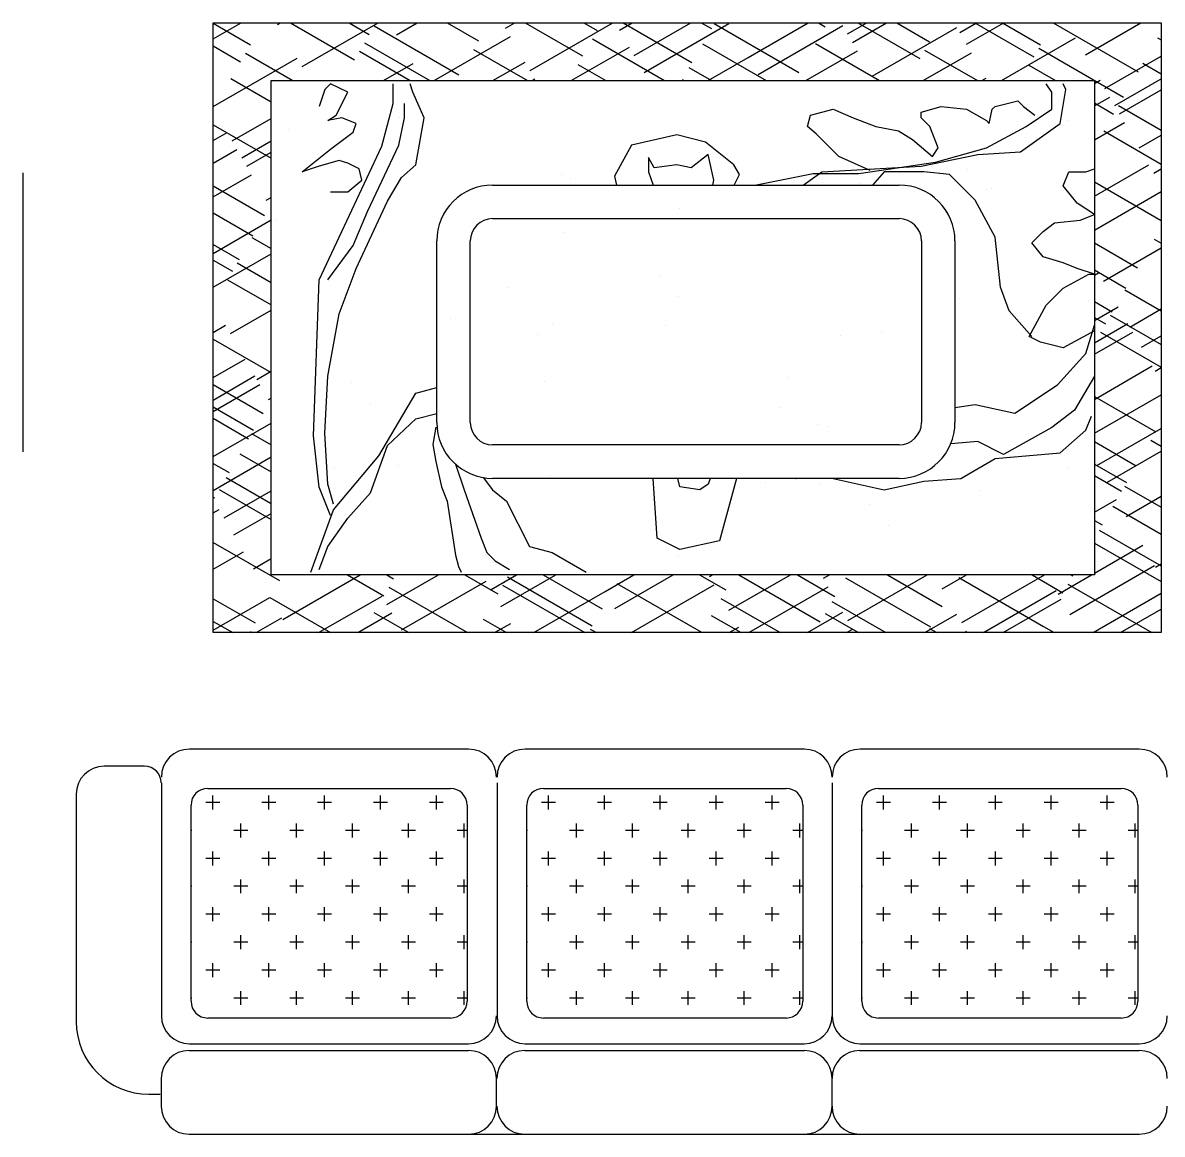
# Model space of a CAD drawing. Header units: inches. Extents: x 10.2 to 52.7, y 13.8 to 38.6.
# Drawn here: x 20.72 to 22.759, y 34.769 to 36.759 of the extents above; entities that cross this region are included whole.
import ezdxf

# ---------------------------------------------------------------- set-up
doc = ezdxf.new("R2010")
doc.units = ezdxf.units.IN
doc.header["$MEASUREMENT"] = 0
doc.layers.add('02', color=2, linetype='Continuous')
doc.layers.add('1', color=1, linetype='Continuous')

msp = doc.modelspace()

# ---------------------------------------------------------------- linework, layer by layer
at = {"layer": '02'}
for p, q in [((21.0604, 35.6674, -0.048), (21.0604, 36.7594, -0.048)), ((21.0604, 36.7594, -0.048), (22.7571, 36.7594, -0.048)), ((21.0604, 36.7305, -0.048), (21.1105, 36.7594, -0.048)), ((21.0604, 36.7586, -0.048), (21.127, 36.7201, -0.048)), ((21.1757, 36.7566, -0.048), (21.1805, 36.7594, -0.048)), ((21.1989, 36.7594, -0.048), (21.3135, 36.6932, -0.048)), ((21.2194, 36.6809, -0.048), (21.3555, 36.7594, -0.048)), ((21.3039, 36.7594, -0.048), (21.3398, 36.7387, -0.048)), ((21.3485, 36.7539, -0.048), (21.5001, 36.6664, -0.048)), ((21.3885, 36.7381, -0.048), (21.4255, 36.7594, -0.048)), ((21.4789, 36.7594, -0.048), (21.5351, 36.727, -0.048)), ((21.5838, 36.7498, -0.048), (21.6005, 36.7594, -0.048)), ((21.6189, 36.7594, -0.048), (21.7216, 36.7001, -0.048)), ((21.6275, 36.674, -0.048), (21.7755, 36.7594, -0.048)), ((21.7239, 36.7594, -0.048), (21.7479, 36.7456, -0.048)), ((21.7878, 36.7464, -0.048), (21.8105, 36.7594, -0.048)), ((21.7939, 36.7594, -0.048), (21.917, 36.6884, -0.048)), ((21.8141, 36.7009, -0.048), (21.9155, 36.7594, -0.048)), ((21.8316, 36.6706, -0.048), (21.9831, 36.7581, -0.048)), ((21.9339, 36.7594, -0.048), (21.952, 36.749, -0.048)), ((21.9572, 36.7581, -0.048), (22.1088, 36.6706, -0.048)), ((22.0181, 36.6975, -0.048), (22.1255, 36.7594, -0.048)), ((22.0356, 36.6671, -0.048), (22.1872, 36.7546, -0.048)), ((22.1439, 36.7594, -0.048), (22.156, 36.7524, -0.048)), ((22.1959, 36.7395, -0.048), (22.2305, 36.7594, -0.048)), ((22.2047, 36.7243, -0.048), (22.2655, 36.7594, -0.048)), ((22.2139, 36.7594, -0.048), (22.3251, 36.6953, -0.048)), ((22.2397, 36.6637, -0.048), (22.3912, 36.7512, -0.048)), ((22.2839, 36.7594, -0.048), (22.3426, 36.7256, -0.048)), ((22.3965, 36.7421, -0.048), (22.4265, 36.7594, -0.048)), ((22.4087, 36.7209, -0.048), (22.4755, 36.7594, -0.048)), ((22.4239, 36.7594, -0.048), (22.5291, 36.6987, -0.048)), ((22.4729, 36.7594, -0.048), (22.5414, 36.7199, -0.048)), ((22.5641, 36.7593, -0.048), (22.7157, 36.6718, -0.048)), ((22.6215, 36.7023, -0.048), (22.7205, 36.7594, -0.048)), ((22.7571, 36.7594, -0.048), (22.7571, 35.6674, -0.048)), ((21.4562, 36.6559, -0.048), (21.5925, 36.7346, -0.048)), ((21.7391, 36.7304, -0.048), (21.8682, 36.6559, -0.048)), ((22.4712, 36.6559, -0.048), (22.604, 36.7326, -0.048)), ((22.7507, 36.7324, -0.048), (22.7571, 36.7287, -0.048)), ((21.0604, 36.7181, -0.048), (21.1095, 36.6898, -0.048)), ((21.331, 36.7236, -0.048), (21.4482, 36.6559, -0.048)), ((21.5263, 36.7118, -0.048), (21.6232, 36.6559, -0.048)), ((21.7012, 36.6559, -0.048), (21.8053, 36.716, -0.048)), ((21.9362, 36.7217, -0.048), (22.0502, 36.6559, -0.048)), ((22.1212, 36.6559, -0.048), (22.2134, 36.7092, -0.048)), ((22.1385, 36.7221, -0.048), (22.2532, 36.6559, -0.048)), ((22.3338, 36.7104, -0.048), (22.4282, 36.6559, -0.048)), ((22.5379, 36.7138, -0.048), (22.6894, 36.6263, -0.048)), ((21.0604, 36.6093, -0.048), (21.2107, 36.696, -0.048)), ((21.1182, 36.705, -0.048), (21.2032, 36.6559, -0.048)), ((21.3223, 36.7084, -0.048), (21.4132, 36.6559, -0.048)), ((21.5612, 36.6559, -0.048), (21.6188, 36.6892, -0.048)), ((21.9462, 36.6559, -0.048), (22.0181, 36.6975, -0.048)), ((22.3312, 36.6559, -0.048), (22.4175, 36.7057, -0.048)), ((22.6565, 36.6417, -0.048), (22.7571, 36.6997, -0.048)), ((21.3652, 36.6559, -0.048), (21.4182, 36.6865, -0.048)), ((21.7129, 36.685, -0.048), (21.7632, 36.6559, -0.048)), ((21.9117, 36.6793, -0.048), (21.9522, 36.6559, -0.048)), ((22.5204, 36.6835, -0.048), (22.5682, 36.6559, -0.048)), ((22.7244, 36.687, -0.048), (22.7571, 36.6681, -0.048)), ((21.092, 36.6595, -0.048), (21.164, 36.6179, -0.048)), ((21.164, 35.771, -0.048), (21.164, 36.6559, -0.048)), ((21.164, 36.6559, -0.048), (22.6376, 36.6559, -0.048)), ((21.2706, 36.6503, -0.048), (21.2604, 36.6401, -0.048)), ((21.3011, 36.635, -0.048), (21.2706, 36.6503, -0.048)), ((21.3824, 36.6147, -0.048), (21.3824, 36.6503, -0.048)), ((21.418, 36.635, -0.048), (21.4129, 36.6503, -0.048)), ((21.6312, 36.6559, -0.048), (21.6363, 36.6589, -0.048)), ((21.7251, 36.6558, -0.048), (21.7251, 36.6558, -0.048)), ((21.8995, 36.6581, -0.048), (21.9032, 36.6559, -0.048)), ((22.4362, 36.6559, -0.048), (22.4437, 36.6603, -0.048)), ((22.5613, 36.635, -0.048), (22.5511, 36.6503, -0.048)), ((22.5867, 36.6401, -0.048), (22.5816, 36.6503, -0.048)), ((22.6376, 36.6509, -0.048), (22.6478, 36.6568, -0.048)), ((22.6376, 36.6559, -0.048), (22.6376, 35.771, -0.048)), ((22.674, 36.6114, -0.048), (22.7571, 36.6593, -0.048)), ((21.2604, 36.6401, -0.048), (21.2503, 36.6096, -0.048)), ((21.2808, 36.5943, -0.048), (21.3011, 36.635, -0.048)), ((21.4383, 36.5892, -0.048), (21.418, 36.635, -0.048)), ((22.5613, 36.6045, -0.048), (22.5613, 36.635, -0.048)), ((22.5765, 36.5791, -0.048), (22.5867, 36.6401, -0.048)), ((22.6828, 36.5962, -0.048), (22.7571, 36.6391, -0.048)), ((21.3621, 36.5384, -0.048), (21.3824, 36.6147, -0.048)), ((21.4027, 36.5892, -0.048), (21.4027, 36.6147, -0.048)), ((22.3275, 36.5994, -0.048), (22.3631, 36.6096, -0.048)), ((22.3631, 36.6096, -0.048), (22.4088, 36.6045, -0.048)), ((22.4546, 36.6045, -0.048), (22.4597, 36.6096, -0.048)), ((22.4597, 36.6096, -0.048), (22.5003, 36.6197, -0.048)), ((22.5003, 36.6197, -0.048), (22.5105, 36.6096, -0.048)), ((22.5105, 36.6096, -0.048), (22.5308, 36.5943, -0.048)), ((22.6376, 36.6105, -0.048), (22.6653, 36.6265, -0.048)), ((22.6376, 36.6159, -0.048), (22.6719, 36.596, -0.048)), ((22.6807, 36.6112, -0.048), (22.7571, 36.5671, -0.048)), ((21.0941, 36.5479, -0.048), (21.164, 36.5882, -0.048)), ((21.2655, 36.5842, -0.048), (21.2808, 36.5943, -0.048)), ((21.2909, 36.5892, -0.048), (21.2655, 36.5842, -0.048)), ((21.3163, 36.5791, -0.048), (21.2909, 36.5892, -0.048)), ((21.3926, 36.5404, -0.048), (21.4027, 36.5892, -0.048)), ((21.3938, 36.589, -0.048), (21.3938, 36.589, -0.048)), ((21.423, 36.5049, -0.048), (21.4383, 36.5892, -0.048)), ((22.1243, 36.574, -0.048), (22.1294, 36.5943, -0.048)), ((22.1294, 36.5943, -0.048), (22.17, 36.6045, -0.048)), ((22.17, 36.6045, -0.048), (22.2056, 36.5892, -0.048)), ((22.2056, 36.5892, -0.048), (22.2462, 36.574, -0.048)), ((22.3275, 36.5892, -0.048), (22.3275, 36.5994, -0.048)), ((22.3428, 36.574, -0.048), (22.3275, 36.5892, -0.048)), ((22.4088, 36.6045, -0.048), (22.4444, 36.5842, -0.048)), ((22.4495, 36.5791, -0.048), (22.4546, 36.6045, -0.048)), ((22.5156, 36.574, -0.048), (22.5613, 36.6045, -0.048)), ((21.0604, 36.5767, -0.048), (21.164, 36.5169, -0.048)), ((21.1958, 36.5686, -0.048), (21.1958, 36.5686, -0.048)), ((21.3112, 36.5638, -0.048), (21.3163, 36.5791, -0.048)), ((22.1395, 36.5608, -0.048), (22.1243, 36.574, -0.048)), ((22.2324, 36.5755, -0.048), (22.2324, 36.5755, -0.048)), ((22.2462, 36.574, -0.048), (22.2869, 36.5659, -0.048)), ((22.2869, 36.5659, -0.048), (22.3123, 36.5506, -0.048)), ((22.358, 36.5354, -0.048), (22.3428, 36.574, -0.048)), ((22.4444, 36.5842, -0.048), (22.4495, 36.5791, -0.048)), ((22.4444, 36.5354, -0.048), (22.5156, 36.574, -0.048)), ((22.5054, 36.5282, -0.048), (22.5765, 36.5791, -0.048)), ((22.59, 36.5852, -0.048), (22.59, 36.5852, -0.048)), ((22.6376, 36.5499, -0.048), (22.6915, 36.5811, -0.048)), ((21.0604, 36.5487, -0.048), (21.0854, 36.5631, -0.048)), ((21.1116, 36.5176, -0.048), (21.164, 36.5478, -0.048)), ((21.2706, 36.5333, -0.048), (21.3112, 36.5638, -0.048)), ((21.8905, 36.5587, -0.048), (21.8092, 36.5404, -0.048)), ((21.9414, 36.5455, -0.048), (21.8905, 36.5587, -0.048)), ((21.9922, 36.5049, -0.048), (21.9414, 36.5455, -0.048)), ((22.1802, 36.5201, -0.048), (22.1395, 36.5608, -0.048)), ((22.3123, 36.5506, -0.048), (22.3479, 36.5201, -0.048)), ((22.6544, 36.5657, -0.048), (22.7571, 36.5065, -0.048)), ((22.7178, 36.5356, -0.048), (22.7571, 36.5583, -0.048)), ((21.0604, 36.5082, -0.048), (21.1029, 36.5328, -0.048)), ((21.1204, 36.5024, -0.048), (21.164, 36.5276, -0.048)), ((21.2198, 36.4926, -0.048), (21.2706, 36.5333, -0.048)), ((21.2909, 36.3858, -0.048), (21.3621, 36.5384, -0.048)), ((21.3367, 36.4214, -0.048), (21.3926, 36.5404, -0.048)), ((21.8092, 36.5404, -0.048), (21.7787, 36.4845, -0.048)), ((22.3479, 36.5201, -0.048), (22.358, 36.5354, -0.048)), ((22.353, 36.5099, -0.048), (22.4444, 36.5354, -0.048)), ((22.4292, 36.5233, -0.048), (22.5054, 36.5282, -0.048)), ((21.2858, 36.513, -0.048), (21.2503, 36.5028, -0.048)), ((21.3011, 36.5079, -0.048), (21.2858, 36.513, -0.048)), ((21.3214, 36.4977, -0.048), (21.3011, 36.5079, -0.048)), ((21.3976, 36.4826, -0.048), (21.423, 36.5049, -0.048)), ((21.8499, 36.4998, -0.048), (21.8397, 36.5182, -0.048)), ((21.8397, 36.5182, -0.048), (21.8397, 36.4928, -0.048)), ((21.8905, 36.5049, -0.048), (21.8499, 36.4998, -0.048)), ((21.9159, 36.4998, -0.048), (21.8905, 36.5049, -0.048)), ((21.9464, 36.5233, -0.048), (21.9159, 36.4998, -0.048)), ((21.9566, 36.4775, -0.048), (21.9464, 36.5233, -0.048)), ((22.0023, 36.4877, -0.048), (21.9922, 36.5049, -0.048)), ((22.2361, 36.4947, -0.048), (22.1802, 36.5201, -0.048)), ((22.2158, 36.4896, -0.048), (22.353, 36.5099, -0.048)), ((22.3275, 36.5029, -0.048), (22.4292, 36.5233, -0.048)), ((22.6376, 36.4489, -0.048), (22.7353, 36.5053, -0.048)), ((20.7196, 36.4907, -0.048), (20.7196, 35.991, -0.048)), ((21.0604, 36.4476, -0.048), (21.1291, 36.4873, -0.048)), ((21.2503, 36.5028, -0.048), (21.2198, 36.4926, -0.048)), ((21.2979, 36.5008, -0.048), (21.2979, 36.5008, -0.048)), ((21.3265, 36.4774, -0.048), (21.3214, 36.4977, -0.048)), ((21.6832, 36.4882, -0.048), (21.6832, 36.4882, -0.048)), ((21.7787, 36.4845, -0.048), (21.7825, 36.4688, -0.048)), ((21.8397, 36.4928, -0.048), (21.8477, 36.4688, -0.048)), ((21.9929, 36.4688, -0.048), (22.0023, 36.4877, -0.048)), ((22.0299, 36.4688, -0.048), (22.1344, 36.4896, -0.048)), ((22.1162, 36.4688, -0.048), (22.1497, 36.4928, -0.048)), ((22.1344, 36.4896, -0.048), (22.2158, 36.4896, -0.048)), ((22.1497, 36.4928, -0.048), (22.3275, 36.5029, -0.048)), ((22.2615, 36.4928, -0.048), (22.2405, 36.4688, -0.048)), ((22.3326, 36.4928, -0.048), (22.2615, 36.4928, -0.048)), ((22.3784, 36.4877, -0.048), (22.3326, 36.4928, -0.048)), ((22.4241, 36.4419, -0.048), (22.3784, 36.4877, -0.048)), ((22.4102, 36.4974, -0.048), (22.4102, 36.4974, -0.048)), ((22.5816, 36.4672, -0.048), (22.5918, 36.4926, -0.048)), ((22.5918, 36.4926, -0.048), (22.6223, 36.4926, -0.048)), ((22.6223, 36.4926, -0.048), (22.6375, 36.4977, -0.048)), ((22.744, 36.4901, -0.048), (22.7571, 36.4977, -0.048)), ((21.0604, 36.4676, -0.048), (21.1525, 36.4144, -0.048)), ((21.3011, 36.457, -0.048), (21.3265, 36.4774, -0.048)), ((21.3722, 36.4398, -0.048), (21.3976, 36.4826, -0.048)), ((21.5606, 36.4688, -0.048), (22.2881, 36.4688, -0.048)), ((21.6996, 36.4801, -0.048), (21.6996, 36.4801, -0.048)), ((21.9547, 36.4688, -0.048), (21.9566, 36.4775, -0.048)), ((22.0686, 36.4756, -0.048), (22.0686, 36.4756, -0.048)), ((22.2187, 36.4714, -0.048), (22.2187, 36.4714, -0.048)), ((22.607, 36.4367, -0.048), (22.5816, 36.4672, -0.048)), ((22.6376, 36.4744, -0.048), (22.7571, 36.4054, -0.048)), ((21.1554, 36.4418, -0.048), (21.164, 36.4468, -0.048)), ((21.2706, 36.457, -0.048), (21.3011, 36.457, -0.048)), ((22.444, 36.4605, -0.048), (22.444, 36.4605, -0.048)), ((22.454, 36.463, -0.048), (22.454, 36.463, -0.048)), ((22.6376, 36.3883, -0.048), (22.7571, 36.4572, -0.048)), ((21.3163, 36.3197, -0.048), (21.3722, 36.4398, -0.048)), ((21.8946, 36.4275, -0.048), (21.8946, 36.4275, -0.048)), ((22.4597, 36.3758, -0.048), (22.4241, 36.4419, -0.048)), ((22.6375, 36.4163, -0.048), (22.607, 36.4367, -0.048)), ((21.0604, 36.4191, -0.048), (21.1315, 36.378, -0.048)), ((21.0604, 36.3466, -0.048), (21.164, 36.4064, -0.048)), ((21.1744, 36.406, -0.048), (21.1744, 36.406, -0.048)), ((21.3112, 36.3604, -0.048), (21.3367, 36.4214, -0.048)), ((21.5606, 36.4088, -0.048), (22.2881, 36.4088, -0.048)), ((22.5664, 36.4011, -0.048), (22.6121, 36.4062, -0.048)), ((22.6121, 36.4062, -0.048), (22.6375, 36.4163, -0.048)), ((22.6375, 36.4163, -0.048), (22.6375, 36.4163, -0.048)), ((21.2503, 36.2994, -0.048), (21.2909, 36.3858, -0.048)), ((21.6894, 36.3842, -0.048), (21.6894, 36.3842, -0.048)), ((22.5257, 36.3655, -0.048), (22.546, 36.3858, -0.048)), ((22.546, 36.3858, -0.048), (22.5664, 36.4011, -0.048)), ((21.0604, 36.3625, -0.048), (21.107, 36.3356, -0.048)), ((21.1298, 36.375, -0.048), (21.164, 36.3553, -0.048)), ((21.4606, 36.0437, -0.048), (21.4606, 36.3688, -0.048)), ((21.5206, 36.0437, -0.048), (21.5206, 36.3688, -0.048)), ((22.3281, 36.3688, -0.048), (22.3281, 36.0437, -0.048)), ((22.3881, 36.3688, -0.048), (22.3881, 36.0437, -0.048)), ((22.4698, 36.2862, -0.048), (22.4597, 36.3758, -0.048)), ((22.546, 36.3401, -0.048), (22.5257, 36.3655, -0.048)), ((22.6376, 36.3653, -0.048), (22.715, 36.3206, -0.048)), ((22.7447, 36.3721, -0.048), (22.7571, 36.365, -0.048)), ((21.0604, 36.286, -0.048), (21.164, 36.3457, -0.048)), ((21.2655, 36.2994, -0.048), (21.3112, 36.3604, -0.048)), ((22.6537, 36.2965, -0.048), (22.7571, 36.3562, -0.048)), ((21.0604, 36.3342, -0.048), (21.0948, 36.3144, -0.048)), ((21.1035, 36.3295, -0.048), (21.164, 36.2946, -0.048)), ((22.5816, 36.3299, -0.048), (22.546, 36.3401, -0.048)), ((22.607, 36.3197, -0.048), (22.5816, 36.3299, -0.048)), ((21.2858, 36.2384, -0.048), (21.3163, 36.3197, -0.048)), ((21.859, 36.3061, -0.048), (21.859, 36.3061, -0.048)), ((22.5816, 36.2841, -0.048), (22.6274, 36.3096, -0.048)), ((22.6375, 36.3096, -0.048), (22.607, 36.3197, -0.048)), ((22.6274, 36.3096, -0.048), (22.6375, 36.3096, -0.048)), ((22.6376, 36.3168, -0.048), (22.694, 36.2842, -0.048)), ((22.6376, 36.3074, -0.048), (22.645, 36.3117, -0.048)), ((21.086, 36.2992, -0.048), (21.164, 36.2542, -0.048)), ((21.2401, 36.0197, -0.048), (21.2503, 36.2994, -0.048)), ((21.5872, 36.2854, -0.048), (21.5872, 36.2854, -0.048)), ((22.4851, 36.2435, -0.048), (22.4698, 36.2862, -0.048)), ((22.5511, 36.2536, -0.048), (22.5816, 36.2841, -0.048)), ((22.6922, 36.2812, -0.048), (22.7571, 36.2438, -0.048)), ((21.8928, 36.2692, -0.048), (21.8928, 36.2692, -0.048)), ((22.3954, 36.266, -0.048), (22.3954, 36.266, -0.048)), ((22.6264, 36.2615, -0.048), (22.6264, 36.2615, -0.048)), ((22.6376, 36.2602, -0.048), (22.6695, 36.2418, -0.048)), ((21.0913, 36.2028, -0.048), (21.164, 36.2447, -0.048)), ((22.5257, 36.1977, -0.048), (22.4851, 36.2435, -0.048)), ((22.5206, 36.1977, -0.048), (22.5511, 36.2536, -0.048)), ((22.6376, 36.2266, -0.048), (22.68, 36.2511, -0.048)), ((22.701, 36.2147, -0.048), (22.7571, 36.2471, -0.048)), ((21.2655, 36.1265, -0.048), (21.2858, 36.2384, -0.048)), ((21.4854, 36.2303, -0.048), (21.4854, 36.2303, -0.048)), ((21.6679, 36.2216, -0.048), (21.6679, 36.2216, -0.048)), ((22.6376, 36.2319, -0.048), (22.6572, 36.2206, -0.048)), ((22.6376, 36.1862, -0.048), (22.6975, 36.2208, -0.048)), ((22.666, 36.2357, -0.048), (22.7571, 36.1831, -0.048)), ((21.0604, 36.2051, -0.048), (21.0826, 36.2179, -0.048)), ((21.6409, 36.2011, -0.048), (21.6409, 36.2011, -0.048)), ((21.8707, 36.2177, -0.048), (21.8707, 36.2177, -0.048)), ((22.1829, 36.1998, -0.048), (22.1829, 36.1998, -0.048)), ((22.2561, 36.2051, -0.048), (22.2561, 36.2051, -0.048)), ((22.6375, 36.2079, -0.048), (22.5816, 36.1774, -0.048)), ((22.6223, 36.1672, -0.048), (22.6375, 36.218, -0.048)), ((22.6376, 36.166, -0.048), (22.7062, 36.2056, -0.048)), ((22.6485, 36.2054, -0.048), (22.7571, 36.1427, -0.048)), ((21.0604, 36.1928, -0.048), (21.164, 36.133, -0.048)), ((22.541, 36.1875, -0.048), (22.5206, 36.1977, -0.048)), ((22.5816, 36.1774, -0.048), (22.541, 36.1875, -0.048)), ((22.722, 36.1783, -0.048), (22.7571, 36.1986, -0.048)), ((22.5715, 36.1113, -0.048), (22.6223, 36.1672, -0.048)), ((21.0604, 36.1243, -0.048), (21.1176, 36.1573, -0.048)), ((22.6376, 36.0851, -0.048), (22.7412, 36.145, -0.048)), ((22.7465, 36.1359, -0.048), (22.7571, 36.142, -0.048)), ((21.0604, 36.0839, -0.048), (21.1351, 36.127, -0.048)), ((21.1386, 36.1209, -0.048), (21.164, 36.1356, -0.048)), ((21.2604, 36.0248, -0.048), (21.2655, 36.1265, -0.048)), ((21.6542, 36.1175, -0.048), (21.6542, 36.1175, -0.048)), ((22.088, 36.1239, -0.048), (22.088, 36.1239, -0.048)), ((22.6375, 36.1265, -0.048), (22.6019, 36.0655, -0.048)), ((21.0604, 36.1119, -0.048), (21.1501, 36.0601, -0.048)), ((21.0604, 36.0637, -0.048), (21.1438, 36.1118, -0.048)), ((21.3079, 36.1148, -0.048), (21.3079, 36.1148, -0.048)), ((21.423, 36.0961, -0.048), (21.4606, 36.1061, -0.048)), ((22.4952, 36.0604, -0.048), (22.5715, 36.1113, -0.048)), ((21.1596, 36.0846, -0.048), (21.164, 36.0871, -0.048)), ((21.3417, 36.0779, -0.048), (21.3417, 36.0779, -0.048)), ((21.357, 35.9841, -0.048), (21.423, 36.0961, -0.048)), ((22.6376, 36.0245, -0.048), (22.7571, 36.0935, -0.048)), ((22.6376, 36.0905, -0.048), (22.7475, 36.027, -0.048)), ((21.0604, 36.0715, -0.048), (21.1326, 36.0298, -0.048)), ((21.423, 36.0504, -0.048), (21.4606, 36.0598, -0.048)), ((22.0752, 36.0702, -0.048), (22.0752, 36.0702, -0.048)), ((22.3881, 36.0708, -0.048), (22.4241, 36.0758, -0.048)), ((22.4241, 36.0758, -0.048), (22.4952, 36.0604, -0.048)), ((22.6019, 36.0655, -0.048), (22.5613, 36.035, -0.048)), ((21.0604, 36.0513, -0.048), (21.1238, 36.0147, -0.048)), ((21.0604, 35.9828, -0.048), (21.164, 36.0426, -0.048)), ((21.3722, 36.0025, -0.048), (21.423, 36.0504, -0.048)), ((22.1417, 36.0396, -0.048), (22.1417, 36.0396, -0.048)), ((22.1615, 36.0372, -0.048), (22.1615, 36.0372, -0.048)), ((22.6223, 36.0299, -0.048), (22.6324, 36.0553, -0.048)), ((21.1291, 36.0238, -0.048), (21.164, 36.0036, -0.048)), ((21.2503, 35.9282, -0.048), (21.2401, 36.0197, -0.048)), ((21.2655, 35.9333, -0.048), (21.2604, 36.0248, -0.048)), ((21.4586, 36.0351, -0.048), (21.4535, 36.0046, -0.048)), ((22.5613, 36.035, -0.048), (22.4749, 35.9862, -0.048)), ((22.5765, 35.9892, -0.048), (22.6223, 36.0299, -0.048)), ((22.6422, 35.9666, -0.048), (22.7571, 36.0329, -0.048)), ((21.3417, 35.918, -0.048), (21.3722, 36.0025, -0.048)), ((21.4535, 36.0046, -0.048), (21.4586, 35.9741, -0.048)), ((22.2881, 36.0037, -0.048), (21.5606, 36.0037, -0.048)), ((22.4292, 36.0097, -0.048), (22.3806, 36.0056, -0.048)), ((22.4749, 35.9862, -0.048), (22.4292, 36.0097, -0.048)), ((22.6376, 36.0096, -0.048), (22.7125, 35.9664, -0.048)), ((22.7388, 36.0118, -0.048), (22.7571, 36.0013, -0.048)), ((21.0604, 35.9222, -0.048), (21.164, 35.982, -0.048)), ((21.1081, 35.9874, -0.048), (21.164, 35.9551, -0.048)), ((21.2757, 35.8875, -0.048), (21.357, 35.9841, -0.048)), ((22.3987, 35.9436, -0.048), (22.4597, 35.9792, -0.048)), ((22.4597, 35.9792, -0.048), (22.5765, 35.9892, -0.048)), ((22.6597, 35.9362, -0.048), (22.7571, 35.9925, -0.048)), ((21.0604, 35.9705, -0.048), (21.0888, 35.9541, -0.048)), ((21.2784, 35.9606, -0.048), (21.2784, 35.9606, -0.048)), ((21.3926, 35.9662, -0.048), (21.3926, 35.9662, -0.048)), ((21.4586, 35.9741, -0.048), (21.4688, 35.9283, -0.048)), ((21.4942, 35.969, -0.048), (21.5094, 35.9232, -0.048)), ((22.5888, 35.9624, -0.048), (22.5888, 35.9624, -0.048)), ((22.6376, 35.9692, -0.048), (22.695, 35.9361, -0.048)), ((21.0836, 35.945, -0.048), (21.164, 35.8986, -0.048)), ((21.5439, 35.9451, -0.048), (21.5602, 35.9232, -0.048)), ((22.2881, 35.9437, -0.048), (21.5606, 35.9437, -0.048)), ((21.6638, 35.948, -0.048), (21.6638, 35.948, -0.048)), ((21.855, 35.8367, -0.048), (21.8479, 35.9437, -0.048)), ((21.8956, 35.9283, -0.048), (21.8918, 35.9437, -0.048)), ((21.9498, 35.9437, -0.048), (21.9464, 35.9334, -0.048)), ((21.9972, 35.9436, -0.048), (21.9668, 35.8316, -0.048)), ((21.9972, 35.9437, -0.048), (21.9972, 35.9436, -0.048)), ((22.0491, 35.9354, -0.048), (22.0491, 35.9354, -0.048)), ((22.1035, 35.9437, -0.048), (22.104, 35.9436, -0.048)), ((22.17, 35.9436, -0.048), (22.2615, 35.9232, -0.048)), ((22.2615, 35.9232, -0.048), (22.3326, 35.9385, -0.048)), ((22.3326, 35.9385, -0.048), (22.3987, 35.9436, -0.048)), ((22.6376, 35.949, -0.048), (22.6863, 35.9209, -0.048)), ((21.0713, 35.9237, -0.048), (21.164, 35.8703, -0.048)), ((21.0798, 35.8728, -0.048), (21.164, 35.9214, -0.048)), ((21.2706, 35.8773, -0.048), (21.2503, 35.9282, -0.048)), ((21.2757, 35.8977, -0.048), (21.2655, 35.9333, -0.048)), ((21.3011, 35.8723, -0.048), (21.3417, 35.918, -0.048)), ((21.4688, 35.9283, -0.048), (21.4789, 35.9029, -0.048)), ((21.5094, 35.9232, -0.048), (21.5399, 35.8367, -0.048)), ((21.5602, 35.9232, -0.048), (21.5856, 35.9029, -0.048)), ((21.9312, 35.9232, -0.048), (21.8956, 35.9283, -0.048)), ((21.9464, 35.9334, -0.048), (21.9312, 35.9232, -0.048)), ((22.1478, 35.9331, -0.048), (22.1478, 35.9331, -0.048)), ((22.4345, 35.9228, -0.048), (22.4345, 35.9228, -0.048)), ((22.6915, 35.93, -0.048), (22.7571, 35.8922, -0.048)), ((21.0604, 35.9099, -0.048), (21.0626, 35.9086, -0.048)), ((21.4789, 35.9029, -0.048), (21.4942, 35.8062, -0.048)), ((21.5856, 35.9029, -0.048), (21.6263, 35.8214, -0.048)), ((22.2347, 35.8962, -0.048), (22.2347, 35.8962, -0.048)), ((22.6376, 35.8831, -0.048), (22.6772, 35.9059, -0.048)), ((22.6705, 35.8936, -0.048), (22.7571, 35.8437, -0.048)), ((22.6947, 35.8756, -0.048), (22.7571, 35.9116, -0.048)), ((21.0604, 35.8818, -0.048), (21.071, 35.8879, -0.048)), ((21.0973, 35.8425, -0.048), (21.164, 35.881, -0.048)), ((21.235, 35.7757, -0.048), (21.2757, 35.8875, -0.048)), ((21.5241, 35.8789, -0.048), (21.5241, 35.8789, -0.048)), ((21.2655, 35.8214, -0.048), (21.3011, 35.8723, -0.048)), ((22.2684, 35.8593, -0.048), (22.2684, 35.8593, -0.048)), ((22.6376, 35.8682, -0.048), (22.6513, 35.8603, -0.048)), ((21.5399, 35.8367, -0.048), (21.5501, 35.8112, -0.048)), ((21.6185, 35.8458, -0.048), (21.6185, 35.8458, -0.048)), ((21.8956, 35.8163, -0.048), (21.855, 35.8367, -0.048)), ((21.9668, 35.8316, -0.048), (21.8956, 35.8163, -0.048)), ((22.646, 35.8512, -0.048), (22.7571, 35.7871, -0.048)), ((21.0604, 35.829, -0.048), (21.1791, 35.7605, -0.048)), ((21.0604, 35.7808, -0.048), (21.1148, 35.8122, -0.048)), ((21.2503, 35.7807, -0.048), (21.2655, 35.8214, -0.048)), ((21.5501, 35.8112, -0.048), (21.5653, 35.796, -0.048)), ((21.6263, 35.8214, -0.048), (21.667, 35.8112, -0.048)), ((21.667, 35.8112, -0.048), (21.7279, 35.7757, -0.048)), ((22.6376, 35.8278, -0.048), (22.7571, 35.7588, -0.048)), ((22.6376, 35.774, -0.048), (22.7244, 35.8241, -0.048)), ((21.1323, 35.7818, -0.048), (21.164, 35.8001, -0.048)), ((21.4942, 35.8062, -0.048), (21.4993, 35.7858, -0.048)), ((21.5653, 35.796, -0.048), (21.5907, 35.7807, -0.048)), ((21.8934, 35.8047, -0.048), (21.8934, 35.8047, -0.048)), ((22.6376, 35.771, -0.048), (21.164, 35.771, -0.048)), ((21.1848, 35.6909, -0.048), (21.3234, 35.771, -0.048)), ((21.301, 35.771, -0.048), (21.3657, 35.7336, -0.048)), ((21.371, 35.771, -0.048), (21.3832, 35.7639, -0.048)), ((21.3713, 35.7178, -0.048), (21.4634, 35.771, -0.048)), ((21.4993, 35.7858, -0.048), (21.5043, 35.7757, -0.048)), ((21.511, 35.771, -0.048), (21.5698, 35.737, -0.048)), ((21.5579, 35.7447, -0.048), (21.6034, 35.771, -0.048)), ((21.5754, 35.7144, -0.048), (21.6734, 35.771, -0.048)), ((21.651, 35.771, -0.048), (21.7563, 35.7101, -0.048)), ((21.7619, 35.7412, -0.048), (21.8134, 35.771, -0.048)), ((21.7794, 35.7109, -0.048), (21.8834, 35.771, -0.048)), ((21.791, 35.771, -0.048), (21.7913, 35.7708, -0.048)), ((21.931, 35.771, -0.048), (21.9779, 35.7439, -0.048)), ((21.9485, 35.7681, -0.048), (21.9534, 35.771, -0.048)), ((21.9835, 35.7075, -0.048), (22.0934, 35.771, -0.048)), ((22.001, 35.771, -0.048), (22.1469, 35.6867, -0.048)), ((22.106, 35.771, -0.048), (22.1732, 35.7322, -0.048)), ((22.1525, 35.7647, -0.048), (22.1634, 35.771, -0.048)), ((22.1963, 35.6889, -0.048), (22.3384, 35.771, -0.048)), ((22.267, 35.771, -0.048), (22.365, 35.7144, -0.048)), ((22.3653, 35.7461, -0.048), (22.4084, 35.771, -0.048)), ((22.4003, 35.6855, -0.048), (22.5484, 35.771, -0.048)), ((22.526, 35.771, -0.048), (22.5813, 35.739, -0.048)), ((22.5729, 35.7366, -0.048), (22.6324, 35.771, -0.048)), ((22.5939, 35.7002, -0.048), (22.7454, 35.7877, -0.048)), ((22.596, 35.771, -0.048), (22.5988, 35.7693, -0.048)), ((22.7472, 35.7847, -0.048), (22.7571, 35.7904, -0.048)), ((21.3976, 35.6723, -0.048), (21.5491, 35.7598, -0.048)), ((21.5785, 35.7522, -0.048), (21.7253, 35.6674, -0.048)), ((21.5873, 35.7673, -0.048), (21.7388, 35.6798, -0.048)), ((21.7826, 35.7556, -0.048), (21.9341, 35.6681, -0.048)), ((21.8091, 35.6674, -0.048), (21.9572, 35.753, -0.048)), ((22.1924, 35.7655, -0.048), (22.344, 35.678, -0.048)), ((22.3947, 35.7659, -0.048), (22.5463, 35.6784, -0.048)), ((22.59, 35.7542, -0.048), (22.7403, 35.6674, -0.048)), ((21.0604, 35.6717, -0.048), (21.162, 35.7303, -0.048)), ((21.1616, 35.7302, -0.048), (21.2703, 35.6674, -0.048)), ((21.2491, 35.6674, -0.048), (21.3626, 35.7329, -0.048)), ((21.3745, 35.7487, -0.048), (21.5153, 35.6674, -0.048)), ((21.6341, 35.6674, -0.048), (21.7619, 35.7412, -0.048)), ((22.0191, 35.6674, -0.048), (22.1613, 35.7495, -0.048)), ((22.4391, 35.6674, -0.048), (22.5694, 35.7427, -0.048)), ((22.6351, 35.6674, -0.048), (22.7571, 35.7379, -0.048)), ((21.0604, 35.728, -0.048), (21.1354, 35.6847, -0.048)), ((21.9691, 35.7287, -0.048), (22.0753, 35.6674, -0.048)), ((22.1679, 35.7231, -0.048), (22.2643, 35.6674, -0.048)), ((22.4741, 35.6674, -0.048), (22.5781, 35.7275, -0.048)), ((22.6841, 35.6674, -0.048), (22.7571, 35.7096, -0.048)), ((21.1371, 35.6674, -0.048), (21.183, 35.6939, -0.048)), ((21.3191, 35.6674, -0.048), (21.3801, 35.7026, -0.048)), ((21.3482, 35.7033, -0.048), (21.4103, 35.6674, -0.048)), ((21.5435, 35.6916, -0.048), (21.5853, 35.6674, -0.048)), ((21.9516, 35.6984, -0.048), (22.0053, 35.6674, -0.048)), ((22.1241, 35.6674, -0.048), (22.1875, 35.7041, -0.048)), ((22.1557, 35.7019, -0.048), (22.2153, 35.6674, -0.048)), ((22.3341, 35.6674, -0.048), (22.3916, 35.7006, -0.048)), ((21.0604, 35.6876, -0.048), (21.0953, 35.6674, -0.048)), ((21.1266, 35.6695, -0.048), (21.1303, 35.6674, -0.048)), ((21.5641, 35.6674, -0.048), (21.5929, 35.684, -0.048)), ((21.7353, 35.6738, -0.048), (21.7463, 35.6674, -0.048)), ((21.9841, 35.6674, -0.048), (22.001, 35.6772, -0.048)), ((22.1941, 35.6674, -0.048), (22.205, 35.6737, -0.048)), ((22.3422, 35.675, -0.048), (22.3553, 35.6674, -0.048)), ((22.4041, 35.6674, -0.048), (22.4091, 35.6703, -0.048)), ((22.5463, 35.6784, -0.048), (22.5653, 35.6674, -0.048)), ((22.7571, 35.6674, -0.048), (21.0604, 35.6674, -0.048)), ((21.5174, 35.4589, -0.048), (21.0177, 35.4589, -0.048)), ((22.1182, 35.4589, -0.048), (21.6185, 35.4589, -0.048)), ((22.718, 35.4589, -0.048), (22.2182, 35.4589, -0.048)), ((20.9375, 35.4282, -0.048), (20.8652, 35.4282, -0.048)), ((20.9677, 35.3982, -0.048), (20.9677, 34.9814, -0.048)), ((21.0507, 35.3885, -0.048), (21.485, 35.3885, -0.048)), ((21.5685, 35.3982, -0.048), (21.5685, 34.9814, -0.048)), ((21.6515, 35.3885, -0.048), (22.0858, 35.3885, -0.048)), ((22.1682, 35.3982, -0.048), (22.1682, 34.9814, -0.048)), ((22.2512, 35.3885, -0.048), (22.6855, 35.3885, -0.048)), ((20.8152, 35.3782, -0.048), (20.8152, 34.971, -0.048)), ((21.0207, 35.0074, -0.048), (21.0207, 35.3585, -0.048)), ((21.515, 35.3585, -0.048), (21.515, 35.0074, -0.048)), ((21.6215, 35.0074, -0.048), (21.6215, 35.3585, -0.048)), ((22.1158, 35.3585, -0.048), (22.1158, 35.0074, -0.048)), ((22.2212, 35.0074, -0.048), (22.2212, 35.3585, -0.048)), ((22.7155, 35.3585, -0.048), (22.7155, 35.0074, -0.048)), ((21.485, 34.9774, -0.048), (21.0507, 34.9774, -0.048)), ((22.0858, 34.9774, -0.048), (21.6515, 34.9774, -0.048)), ((22.6855, 34.9774, -0.048), (22.2512, 34.9774, -0.048)), ((21.0174, 34.9193, -0.048), (21.5174, 34.9193, -0.048)), ((21.0177, 34.9314, -0.048), (21.5174, 34.9314, -0.048)), ((21.6182, 34.9193, -0.048), (22.1182, 34.9193, -0.048)), ((21.6185, 34.9314, -0.048), (22.1182, 34.9314, -0.048)), ((22.218, 34.9193, -0.048), (22.718, 34.9193, -0.048)), ((22.2182, 34.9314, -0.048), (22.718, 34.9314, -0.048)), ((20.9674, 34.8693, -0.048), (20.9674, 34.8193, -0.048)), ((21.5674, 34.8193, -0.048), (21.5674, 34.8693, -0.048)), ((22.1682, 34.8193, -0.048), (22.1682, 34.8693, -0.048)), ((20.9452, 34.841, -0.048), (20.9652, 34.841, -0.048)), ((21.0174, 34.7693, -0.048), (22.718, 34.7693, -0.048))]:
    msp.add_line(p, q, dxfattribs=at)
for centre, radius, start, end in [((21.5606, 36.3688, -0.048), 0.1, 90, 180), ((22.2881, 36.3688, -0.048), 0.1, 0, 90), ((21.5606, 36.3688, -0.048), 0.04, 90, 180), ((22.2881, 36.3688, -0.048), 0.04, 0, 90), ((21.5606, 36.0437, -0.048), 0.1, 180, 270), ((21.5606, 36.0437, -0.048), 0.04, 180, 270), ((22.2881, 36.0437, -0.048), 0.1, 270, 0), ((22.2881, 36.0437, -0.048), 0.04, 270, 0), ((21.0177, 35.4089, -0.048), 0.05, 90, 180), ((21.5174, 35.4089, -0.048), 0.05, 0, 90), ((21.6185, 35.4089, -0.048), 0.05, 90, 180), ((22.1182, 35.4089, -0.048), 0.05, 0, 90), ((22.2182, 35.4089, -0.048), 0.05, 90, 180), ((22.718, 35.4089, -0.048), 0.05, 0, 90), ((20.8652, 35.3782, -0.048), 0.05, 90, 180), ((20.9375, 35.3982, -0.048), 0.03, 0, 90), ((21.0507, 35.3585, -0.048), 0.03, 90, 180), ((21.485, 35.3585, -0.048), 0.03, 0, 90), ((21.6515, 35.3585, -0.048), 0.03, 90, 180), ((22.0858, 35.3585, -0.048), 0.03, 0, 90), ((22.2512, 35.3585, -0.048), 0.03, 90, 180), ((22.6855, 35.3585, -0.048), 0.03, 0, 90), ((21.0507, 35.0074, -0.048), 0.03, 180, 270), ((21.485, 35.0074, -0.048), 0.03, 270, 0), ((21.6515, 35.0074, -0.048), 0.03, 180, 270), ((22.0858, 35.0074, -0.048), 0.03, 270, 0), ((22.2512, 35.0074, -0.048), 0.03, 180, 270), ((22.6855, 35.0074, -0.048), 0.03, 270, 0), ((21.0177, 34.9814, -0.048), 0.05, 180, 270), ((21.5174, 34.9814, -0.048), 0.05, 270, 0), ((21.6185, 34.9814, -0.048), 0.05, 180, 270), ((22.1182, 34.9814, -0.048), 0.05, 270, 0), ((22.2182, 34.9814, -0.048), 0.05, 180, 270), ((22.718, 34.9814, -0.048), 0.05, 270, 0), ((20.9452, 34.971, -0.048), 0.13, 180, 270), ((21.0174, 34.8693, -0.048), 0.05, 90, 180), ((21.5174, 34.8693, -0.048), 0.05, 0, 90), ((21.6182, 34.8693, -0.048), 0.05, 90, 180), ((22.1182, 34.8693, -0.048), 0.05, 0, 90), ((22.218, 34.8693, -0.048), 0.05, 90, 180), ((22.718, 34.8693, -0.048), 0.05, 0, 90), ((21.0174, 34.8193, -0.048), 0.05, 180, 270), ((21.5174, 34.8193, -0.048), 0.05, 270, 0), ((21.6182, 34.8193, -0.048), 0.05, 180, 270), ((22.1182, 34.8193, -0.048), 0.05, 270, 0), ((22.218, 34.8193, -0.048), 0.05, 180, 270), ((22.718, 34.8193, -0.048), 0.05, 270, 0)]:
    msp.add_arc(centre, radius, start, end, dxfattribs=at)
at = {"layer": '1'}
for p, q in [((21.0723, 35.3632, -0.048), (21.0473, 35.3632, -0.048)), ((21.0598, 35.3507, -0.048), (21.0598, 35.3757, -0.048)), ((21.1723, 35.3632, -0.048), (21.1473, 35.3632, -0.048)), ((21.1598, 35.3507, -0.048), (21.1598, 35.3757, -0.048)), ((21.2723, 35.3632, -0.048), (21.2473, 35.3632, -0.048)), ((21.2598, 35.3507, -0.048), (21.2598, 35.3757, -0.048)), ((21.3723, 35.3632, -0.048), (21.3473, 35.3632, -0.048)), ((21.3598, 35.3507, -0.048), (21.3598, 35.3757, -0.048)), ((21.4723, 35.3632, -0.048), (21.4473, 35.3632, -0.048)), ((21.4598, 35.3507, -0.048), (21.4598, 35.3757, -0.048)), ((21.6731, 35.3632, -0.048), (21.6481, 35.3632, -0.048)), ((21.6606, 35.3507, -0.048), (21.6606, 35.3757, -0.048)), ((21.7731, 35.3632, -0.048), (21.7481, 35.3632, -0.048)), ((21.7606, 35.3507, -0.048), (21.7606, 35.3757, -0.048)), ((21.8731, 35.3632, -0.048), (21.8481, 35.3632, -0.048)), ((21.8606, 35.3507, -0.048), (21.8606, 35.3757, -0.048)), ((21.9731, 35.3632, -0.048), (21.9481, 35.3632, -0.048)), ((21.9606, 35.3507, -0.048), (21.9606, 35.3757, -0.048)), ((22.0731, 35.3632, -0.048), (22.0481, 35.3632, -0.048)), ((22.0606, 35.3507, -0.048), (22.0606, 35.3757, -0.048)), ((22.2728, 35.3632, -0.048), (22.2478, 35.3632, -0.048)), ((22.2603, 35.3507, -0.048), (22.2603, 35.3757, -0.048)), ((22.3728, 35.3632, -0.048), (22.3478, 35.3632, -0.048)), ((22.3603, 35.3507, -0.048), (22.3603, 35.3757, -0.048)), ((22.4728, 35.3632, -0.048), (22.4478, 35.3632, -0.048)), ((22.4603, 35.3507, -0.048), (22.4603, 35.3757, -0.048)), ((22.5728, 35.3632, -0.048), (22.5478, 35.3632, -0.048)), ((22.5603, 35.3507, -0.048), (22.5603, 35.3757, -0.048)), ((22.6728, 35.3632, -0.048), (22.6478, 35.3632, -0.048)), ((22.6603, 35.3507, -0.048), (22.6603, 35.3757, -0.048)), ((21.1098, 35.3007, -0.048), (21.1098, 35.3257, -0.048)), ((21.2098, 35.3007, -0.048), (21.2098, 35.3257, -0.048)), ((21.3098, 35.3007, -0.048), (21.3098, 35.3257, -0.048)), ((21.4098, 35.3007, -0.048), (21.4098, 35.3257, -0.048)), ((21.5098, 35.3007, -0.048), (21.5098, 35.3257, -0.048)), ((21.7106, 35.3007, -0.048), (21.7106, 35.3257, -0.048)), ((21.8106, 35.3007, -0.048), (21.8106, 35.3257, -0.048)), ((21.9106, 35.3007, -0.048), (21.9106, 35.3257, -0.048)), ((22.0106, 35.3007, -0.048), (22.0106, 35.3257, -0.048)), ((22.1106, 35.3007, -0.048), (22.1106, 35.3257, -0.048)), ((22.3103, 35.3007, -0.048), (22.3103, 35.3257, -0.048)), ((22.4103, 35.3007, -0.048), (22.4103, 35.3257, -0.048)), ((22.5103, 35.3007, -0.048), (22.5103, 35.3257, -0.048)), ((22.6103, 35.3007, -0.048), (22.6103, 35.3257, -0.048)), ((22.7103, 35.3007, -0.048), (22.7103, 35.3257, -0.048)), ((21.0223, 35.3132, -0.048), (21.0207, 35.3132, -0.048)), ((21.1223, 35.3132, -0.048), (21.0973, 35.3132, -0.048)), ((21.2223, 35.3132, -0.048), (21.1973, 35.3132, -0.048)), ((21.3223, 35.3132, -0.048), (21.2973, 35.3132, -0.048)), ((21.4223, 35.3132, -0.048), (21.3973, 35.3132, -0.048)), ((21.515, 35.3132, -0.048), (21.4973, 35.3132, -0.048)), ((21.6231, 35.3132, -0.048), (21.6215, 35.3132, -0.048)), ((21.7231, 35.3132, -0.048), (21.6981, 35.3132, -0.048)), ((21.8231, 35.3132, -0.048), (21.7981, 35.3132, -0.048)), ((21.9231, 35.3132, -0.048), (21.8981, 35.3132, -0.048)), ((22.0231, 35.3132, -0.048), (21.9981, 35.3132, -0.048)), ((22.1158, 35.3132, -0.048), (22.0981, 35.3132, -0.048)), ((22.2228, 35.3132, -0.048), (22.2212, 35.3132, -0.048)), ((22.3228, 35.3132, -0.048), (22.2978, 35.3132, -0.048)), ((22.4228, 35.3132, -0.048), (22.3978, 35.3132, -0.048)), ((22.5228, 35.3132, -0.048), (22.4978, 35.3132, -0.048)), ((22.6228, 35.3132, -0.048), (22.5978, 35.3132, -0.048)), ((22.7155, 35.3132, -0.048), (22.6978, 35.3132, -0.048)), ((21.0723, 35.2632, -0.048), (21.0473, 35.2632, -0.048)), ((21.0598, 35.2507, -0.048), (21.0598, 35.2757, -0.048)), ((21.1723, 35.2632, -0.048), (21.1473, 35.2632, -0.048)), ((21.1598, 35.2507, -0.048), (21.1598, 35.2757, -0.048)), ((21.2723, 35.2632, -0.048), (21.2473, 35.2632, -0.048)), ((21.2598, 35.2507, -0.048), (21.2598, 35.2757, -0.048)), ((21.3723, 35.2632, -0.048), (21.3473, 35.2632, -0.048)), ((21.3598, 35.2507, -0.048), (21.3598, 35.2757, -0.048)), ((21.4723, 35.2632, -0.048), (21.4473, 35.2632, -0.048)), ((21.4598, 35.2507, -0.048), (21.4598, 35.2757, -0.048)), ((21.6731, 35.2632, -0.048), (21.6481, 35.2632, -0.048)), ((21.6606, 35.2507, -0.048), (21.6606, 35.2757, -0.048)), ((21.7731, 35.2632, -0.048), (21.7481, 35.2632, -0.048)), ((21.7606, 35.2507, -0.048), (21.7606, 35.2757, -0.048)), ((21.8731, 35.2632, -0.048), (21.8481, 35.2632, -0.048)), ((21.8606, 35.2507, -0.048), (21.8606, 35.2757, -0.048)), ((21.9731, 35.2632, -0.048), (21.9481, 35.2632, -0.048)), ((21.9606, 35.2507, -0.048), (21.9606, 35.2757, -0.048)), ((22.0731, 35.2632, -0.048), (22.0481, 35.2632, -0.048)), ((22.0606, 35.2507, -0.048), (22.0606, 35.2757, -0.048)), ((22.2728, 35.2632, -0.048), (22.2478, 35.2632, -0.048)), ((22.2603, 35.2507, -0.048), (22.2603, 35.2757, -0.048)), ((22.3728, 35.2632, -0.048), (22.3478, 35.2632, -0.048)), ((22.3603, 35.2507, -0.048), (22.3603, 35.2757, -0.048)), ((22.4728, 35.2632, -0.048), (22.4478, 35.2632, -0.048)), ((22.4603, 35.2507, -0.048), (22.4603, 35.2757, -0.048)), ((22.5728, 35.2632, -0.048), (22.5478, 35.2632, -0.048)), ((22.5603, 35.2507, -0.048), (22.5603, 35.2757, -0.048)), ((22.6728, 35.2632, -0.048), (22.6478, 35.2632, -0.048)), ((22.6603, 35.2507, -0.048), (22.6603, 35.2757, -0.048)), ((21.1098, 35.2007, -0.048), (21.1098, 35.2257, -0.048)), ((21.2098, 35.2007, -0.048), (21.2098, 35.2257, -0.048)), ((21.3098, 35.2007, -0.048), (21.3098, 35.2257, -0.048)), ((21.4098, 35.2007, -0.048), (21.4098, 35.2257, -0.048)), ((21.5098, 35.2007, -0.048), (21.5098, 35.2257, -0.048)), ((21.7106, 35.2007, -0.048), (21.7106, 35.2257, -0.048)), ((21.8106, 35.2007, -0.048), (21.8106, 35.2257, -0.048)), ((21.9106, 35.2007, -0.048), (21.9106, 35.2257, -0.048)), ((22.0106, 35.2007, -0.048), (22.0106, 35.2257, -0.048)), ((22.1106, 35.2007, -0.048), (22.1106, 35.2257, -0.048)), ((22.3103, 35.2007, -0.048), (22.3103, 35.2257, -0.048)), ((22.4103, 35.2007, -0.048), (22.4103, 35.2257, -0.048)), ((22.5103, 35.2007, -0.048), (22.5103, 35.2257, -0.048)), ((22.6103, 35.2007, -0.048), (22.6103, 35.2257, -0.048)), ((22.7103, 35.2007, -0.048), (22.7103, 35.2257, -0.048)), ((21.0223, 35.2132, -0.048), (21.0207, 35.2132, -0.048)), ((21.1223, 35.2132, -0.048), (21.0973, 35.2132, -0.048)), ((21.2223, 35.2132, -0.048), (21.1973, 35.2132, -0.048)), ((21.3223, 35.2132, -0.048), (21.2973, 35.2132, -0.048)), ((21.4223, 35.2132, -0.048), (21.3973, 35.2132, -0.048)), ((21.515, 35.2132, -0.048), (21.4973, 35.2132, -0.048)), ((21.6231, 35.2132, -0.048), (21.6215, 35.2132, -0.048)), ((21.7231, 35.2132, -0.048), (21.6981, 35.2132, -0.048)), ((21.8231, 35.2132, -0.048), (21.7981, 35.2132, -0.048)), ((21.9231, 35.2132, -0.048), (21.8981, 35.2132, -0.048)), ((22.0231, 35.2132, -0.048), (21.9981, 35.2132, -0.048)), ((22.1158, 35.2132, -0.048), (22.0981, 35.2132, -0.048)), ((22.2228, 35.2132, -0.048), (22.2212, 35.2132, -0.048)), ((22.3228, 35.2132, -0.048), (22.2978, 35.2132, -0.048)), ((22.4228, 35.2132, -0.048), (22.3978, 35.2132, -0.048)), ((22.5228, 35.2132, -0.048), (22.4978, 35.2132, -0.048)), ((22.6228, 35.2132, -0.048), (22.5978, 35.2132, -0.048)), ((22.7155, 35.2132, -0.048), (22.6978, 35.2132, -0.048)), ((21.0723, 35.1632, -0.048), (21.0473, 35.1632, -0.048)), ((21.0598, 35.1507, -0.048), (21.0598, 35.1757, -0.048)), ((21.1723, 35.1632, -0.048), (21.1473, 35.1632, -0.048)), ((21.1598, 35.1507, -0.048), (21.1598, 35.1757, -0.048)), ((21.2723, 35.1632, -0.048), (21.2473, 35.1632, -0.048)), ((21.2598, 35.1507, -0.048), (21.2598, 35.1757, -0.048)), ((21.3723, 35.1632, -0.048), (21.3473, 35.1632, -0.048)), ((21.3598, 35.1507, -0.048), (21.3598, 35.1757, -0.048)), ((21.4723, 35.1632, -0.048), (21.4473, 35.1632, -0.048)), ((21.4598, 35.1507, -0.048), (21.4598, 35.1757, -0.048)), ((21.6731, 35.1632, -0.048), (21.6481, 35.1632, -0.048)), ((21.6606, 35.1507, -0.048), (21.6606, 35.1757, -0.048)), ((21.7731, 35.1632, -0.048), (21.7481, 35.1632, -0.048)), ((21.7606, 35.1507, -0.048), (21.7606, 35.1757, -0.048)), ((21.8731, 35.1632, -0.048), (21.8481, 35.1632, -0.048)), ((21.8606, 35.1507, -0.048), (21.8606, 35.1757, -0.048)), ((21.9731, 35.1632, -0.048), (21.9481, 35.1632, -0.048)), ((21.9606, 35.1507, -0.048), (21.9606, 35.1757, -0.048)), ((22.0731, 35.1632, -0.048), (22.0481, 35.1632, -0.048)), ((22.0606, 35.1507, -0.048), (22.0606, 35.1757, -0.048)), ((22.2728, 35.1632, -0.048), (22.2478, 35.1632, -0.048)), ((22.2603, 35.1507, -0.048), (22.2603, 35.1757, -0.048)), ((22.3728, 35.1632, -0.048), (22.3478, 35.1632, -0.048)), ((22.3603, 35.1507, -0.048), (22.3603, 35.1757, -0.048)), ((22.4728, 35.1632, -0.048), (22.4478, 35.1632, -0.048)), ((22.4603, 35.1507, -0.048), (22.4603, 35.1757, -0.048)), ((22.5728, 35.1632, -0.048), (22.5478, 35.1632, -0.048)), ((22.5603, 35.1507, -0.048), (22.5603, 35.1757, -0.048)), ((22.6728, 35.1632, -0.048), (22.6478, 35.1632, -0.048)), ((22.6603, 35.1507, -0.048), (22.6603, 35.1757, -0.048)), ((21.1098, 35.1007, -0.048), (21.1098, 35.1257, -0.048)), ((21.2098, 35.1007, -0.048), (21.2098, 35.1257, -0.048)), ((21.3098, 35.1007, -0.048), (21.3098, 35.1257, -0.048)), ((21.4098, 35.1007, -0.048), (21.4098, 35.1257, -0.048)), ((21.5098, 35.1007, -0.048), (21.5098, 35.1257, -0.048)), ((21.7106, 35.1007, -0.048), (21.7106, 35.1257, -0.048)), ((21.8106, 35.1007, -0.048), (21.8106, 35.1257, -0.048)), ((21.9106, 35.1007, -0.048), (21.9106, 35.1257, -0.048)), ((22.0106, 35.1007, -0.048), (22.0106, 35.1257, -0.048)), ((22.1106, 35.1007, -0.048), (22.1106, 35.1257, -0.048)), ((22.3103, 35.1007, -0.048), (22.3103, 35.1257, -0.048)), ((22.4103, 35.1007, -0.048), (22.4103, 35.1257, -0.048)), ((22.5103, 35.1007, -0.048), (22.5103, 35.1257, -0.048)), ((22.6103, 35.1007, -0.048), (22.6103, 35.1257, -0.048)), ((22.7103, 35.1007, -0.048), (22.7103, 35.1257, -0.048)), ((21.0223, 35.1132, -0.048), (21.0207, 35.1132, -0.048)), ((21.1223, 35.1132, -0.048), (21.0973, 35.1132, -0.048)), ((21.2223, 35.1132, -0.048), (21.1973, 35.1132, -0.048)), ((21.3223, 35.1132, -0.048), (21.2973, 35.1132, -0.048)), ((21.4223, 35.1132, -0.048), (21.3973, 35.1132, -0.048)), ((21.515, 35.1132, -0.048), (21.4973, 35.1132, -0.048)), ((21.6231, 35.1132, -0.048), (21.6215, 35.1132, -0.048)), ((21.7231, 35.1132, -0.048), (21.6981, 35.1132, -0.048)), ((21.8231, 35.1132, -0.048), (21.7981, 35.1132, -0.048)), ((21.9231, 35.1132, -0.048), (21.8981, 35.1132, -0.048)), ((22.0231, 35.1132, -0.048), (21.9981, 35.1132, -0.048)), ((22.1158, 35.1132, -0.048), (22.0981, 35.1132, -0.048)), ((22.2228, 35.1132, -0.048), (22.2212, 35.1132, -0.048)), ((22.3228, 35.1132, -0.048), (22.2978, 35.1132, -0.048)), ((22.4228, 35.1132, -0.048), (22.3978, 35.1132, -0.048)), ((22.5228, 35.1132, -0.048), (22.4978, 35.1132, -0.048)), ((22.6228, 35.1132, -0.048), (22.5978, 35.1132, -0.048)), ((22.7155, 35.1132, -0.048), (22.6978, 35.1132, -0.048)), ((21.0723, 35.0632, -0.048), (21.0473, 35.0632, -0.048)), ((21.0598, 35.0507, -0.048), (21.0598, 35.0757, -0.048)), ((21.1723, 35.0632, -0.048), (21.1473, 35.0632, -0.048)), ((21.1598, 35.0507, -0.048), (21.1598, 35.0757, -0.048)), ((21.2723, 35.0632, -0.048), (21.2473, 35.0632, -0.048)), ((21.2598, 35.0507, -0.048), (21.2598, 35.0757, -0.048)), ((21.3723, 35.0632, -0.048), (21.3473, 35.0632, -0.048)), ((21.3598, 35.0507, -0.048), (21.3598, 35.0757, -0.048)), ((21.4723, 35.0632, -0.048), (21.4473, 35.0632, -0.048)), ((21.4598, 35.0507, -0.048), (21.4598, 35.0757, -0.048)), ((21.6731, 35.0632, -0.048), (21.6481, 35.0632, -0.048)), ((21.6606, 35.0507, -0.048), (21.6606, 35.0757, -0.048)), ((21.7731, 35.0632, -0.048), (21.7481, 35.0632, -0.048)), ((21.7606, 35.0507, -0.048), (21.7606, 35.0757, -0.048)), ((21.8731, 35.0632, -0.048), (21.8481, 35.0632, -0.048)), ((21.8606, 35.0507, -0.048), (21.8606, 35.0757, -0.048)), ((21.9731, 35.0632, -0.048), (21.9481, 35.0632, -0.048)), ((21.9606, 35.0507, -0.048), (21.9606, 35.0757, -0.048)), ((22.0731, 35.0632, -0.048), (22.0481, 35.0632, -0.048)), ((22.0606, 35.0507, -0.048), (22.0606, 35.0757, -0.048)), ((22.2728, 35.0632, -0.048), (22.2478, 35.0632, -0.048)), ((22.2603, 35.0507, -0.048), (22.2603, 35.0757, -0.048)), ((22.3728, 35.0632, -0.048), (22.3478, 35.0632, -0.048)), ((22.3603, 35.0507, -0.048), (22.3603, 35.0757, -0.048)), ((22.4728, 35.0632, -0.048), (22.4478, 35.0632, -0.048)), ((22.4603, 35.0507, -0.048), (22.4603, 35.0757, -0.048)), ((22.5728, 35.0632, -0.048), (22.5478, 35.0632, -0.048)), ((22.5603, 35.0507, -0.048), (22.5603, 35.0757, -0.048)), ((22.6728, 35.0632, -0.048), (22.6478, 35.0632, -0.048)), ((22.6603, 35.0507, -0.048), (22.6603, 35.0757, -0.048)), ((21.1098, 35.0007, -0.048), (21.1098, 35.0257, -0.048)), ((21.2098, 35.0007, -0.048), (21.2098, 35.0257, -0.048)), ((21.3098, 35.0007, -0.048), (21.3098, 35.0257, -0.048)), ((21.4098, 35.0007, -0.048), (21.4098, 35.0257, -0.048)), ((21.5098, 35.0007, -0.048), (21.5098, 35.0257, -0.048)), ((21.7106, 35.0007, -0.048), (21.7106, 35.0257, -0.048)), ((21.8106, 35.0007, -0.048), (21.8106, 35.0257, -0.048)), ((21.9106, 35.0007, -0.048), (21.9106, 35.0257, -0.048)), ((22.0106, 35.0007, -0.048), (22.0106, 35.0257, -0.048)), ((22.1106, 35.0007, -0.048), (22.1106, 35.0257, -0.048)), ((22.3103, 35.0007, -0.048), (22.3103, 35.0257, -0.048)), ((22.4103, 35.0007, -0.048), (22.4103, 35.0257, -0.048)), ((22.5103, 35.0007, -0.048), (22.5103, 35.0257, -0.048)), ((22.6103, 35.0007, -0.048), (22.6103, 35.0257, -0.048)), ((22.7103, 35.0007, -0.048), (22.7103, 35.0257, -0.048)), ((21.0223, 35.0132, -0.048), (21.0207, 35.0132, -0.048)), ((21.1223, 35.0132, -0.048), (21.0973, 35.0132, -0.048)), ((21.2223, 35.0132, -0.048), (21.1973, 35.0132, -0.048)), ((21.3223, 35.0132, -0.048), (21.2973, 35.0132, -0.048)), ((21.4223, 35.0132, -0.048), (21.3973, 35.0132, -0.048)), ((21.515, 35.0132, -0.048), (21.4973, 35.0132, -0.048)), ((21.6231, 35.0132, -0.048), (21.6215, 35.0132, -0.048)), ((21.7231, 35.0132, -0.048), (21.6981, 35.0132, -0.048)), ((21.8231, 35.0132, -0.048), (21.7981, 35.0132, -0.048)), ((21.9231, 35.0132, -0.048), (21.8981, 35.0132, -0.048)), ((22.0231, 35.0132, -0.048), (21.9981, 35.0132, -0.048)), ((22.1158, 35.0132, -0.048), (22.0981, 35.0132, -0.048)), ((22.2228, 35.0132, -0.048), (22.2212, 35.0132, -0.048)), ((22.3228, 35.0132, -0.048), (22.2978, 35.0132, -0.048)), ((22.4228, 35.0132, -0.048), (22.3978, 35.0132, -0.048)), ((22.5228, 35.0132, -0.048), (22.4978, 35.0132, -0.048)), ((22.6228, 35.0132, -0.048), (22.5978, 35.0132, -0.048)), ((22.7155, 35.0132, -0.048), (22.6978, 35.0132, -0.048))]:
    msp.add_line(p, q, dxfattribs=at)

doc.saveas('drawing.dxf')
